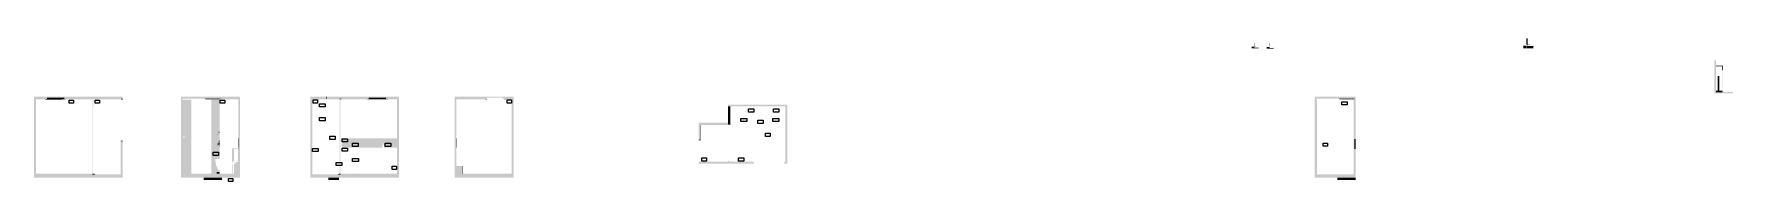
# Model space of a CAD drawing. Header units: metres. Extents: x -2900 to 52611, y -290 to 4409.
import ezdxf

# ---------------------------------------------------------------- set-up
doc = ezdxf.new("R2010")
doc.units = ezdxf.units.M
for name, color, linetype, lineweight in [('A-_ANOT----_A', 7, 'Continuous', 9), ('A-_ANOTTEXT_T', 7, 'Continuous', 9), ('A-_CEIL----_E', 7, 'Continuous', 18), ('A-_DETA----_ED', 7, 'Continuous', 18), ('A-_FLOR----_A', 7, 'Continuous', 9), ('A-_FLOR----_E', 7, 'Continuous', 18), ('A-_FLORPATT_E', 7, 'Continuous', 50), ('A-_GENM----_M', 7, 'Continuous', 18), ('A-_WALL----_A', 7, 'Continuous', 9), ('A-_WALL----_E', 1, 'Continuous', 18), ('A-_WALL----_H', 1, 'Continuous', 35), ('M-_SANIFIXR_A', 7, 'Continuous', 9)]:
    doc.layers.add(name, color=color, linetype=linetype, lineweight=lineweight)

msp = doc.modelspace()

# ---------------------------------------------------------------- hatches: boundary and pattern name
at = {"layer": 'A-_CEIL----_E'}
msp.add_hatch(color=256, dxfattribs=at).paths.add_polyline_path([(6663, 2400), (6663, 2410), (6653, 2410), (6654, 2402), (6652, 2402), (6652, 2400), (6663, 2400)])
at = {"layer": 'A-_DETA----_ED'}
for color, points in [(151, [(37036, 4108), (37117, 4108), (37117, 4109), (36977, 4109), (36977, 4134), (36888, 4134), (36888, 4133), (36976, 4133), (36976, 4108), (36982, 4108)]), (8, [(37036, 4085), (37117, 4085), (37117, 4108), (36976, 4108), (36976, 4133), (36888, 4133), (36888, 4085), (36977, 4085)]), (256, [(36895, 4153), (36902, 4163), (36889, 4163)]), (174, [(36982, 4126), (37002, 4126), (37002, 4146), (37001, 4146), (37001, 4127), (36983, 4127), (36983, 4146), (36982, 4146), (36982, 4127)]), (10, [(36995, 4127), (37001, 4127), (37001, 4139), (36983, 4139), (36983, 4127), (36994, 4127)]), (131, [(36995, 4139), (36997, 4141), (36997, 4273), (36987, 4273), (36987, 4140), (36989, 4139)]), (256, [(37112, 4128), (37119, 4138), (37106, 4138)]), (151, [(37468, 4096), (37537, 4096), (37603, 4096), (37603, 4098), (37469, 4098), (37469, 4123), (37373, 4123), (37373, 4121), (37468, 4121), (37468, 4096)]), (8, [(37603, 4073), (37603, 4096), (37468, 4096), (37468, 4121), (37373, 4121), (37373, 4073), (37469, 4073)]), (256, [(37381, 4141), (37388, 4151), (37374, 4151)]), (131, [(37475, 4146), (37481, 4146), (37483, 4148), (37483, 4261), (37473, 4261), (37473, 4148)]), (256, [(37597, 4116), (37604, 4126), (37591, 4126), (37594, 4121)]), (10, [(45848, 4077), (45848, 4167), (45757, 4167), (45757, 4077)]), (256, [(45780, 4207), (45787, 4217), (45773, 4217)]), (8, [(45856, 4207), (45906, 4207), (45906, 4409), (45856, 4409)]), (151, [(45956, 4162), (46084, 4162), (46084, 4164), (45907, 4164), (45907, 4169), (45856, 4169), (45856, 4167), (45906, 4167), (45906, 4162), (45907, 4162)]), (8, [(46084, 4077), (46084, 4162), (45906, 4162), (45906, 4167), (45856, 4167), (45856, 4077), (45907, 4077)]), (256, [(45882, 4189), (45882, 4207), (45879, 4207), (45879, 4189)]), (174, [(45976, 4189), (45976, 4206), (45974, 4207), (45882, 4207), (45882, 4189), (45974, 4189)]), (151, [(45907, 4207), (45907, 4409), (45906, 4409), (45906, 4207)]), (256, [(46079, 4182), (46086, 4192), (46073, 4192), (46075, 4189)]), (31, [(52271, 3364), (52286, 3364), (52286, 3514), (52054, 3514), (52054, 3494), (52266, 3494), (52266, 3364), (52267, 3364)]), (174, [(52107, 2646), (52162, 2646), (52162, 3174), (52107, 3174), (52107, 2654)]), (174, [(52189, 2644), (52189, 2646), (52079, 2646), (52079, 2644)]), (9, [(-50, 1030), (0, 1030), (0, 1050), (-70, 1050)]), (9, [(18886, 1070), (18866, 1090), (18816, 1090), (18816, 1070)]), (256, [(3169, -25), (3169, -25), (3169, 25), (3069, 25), (3069, -25), (3168, -25)]), (9, [(11107, -45), (11122, -45), (11122, 225), (11107, 225), (11107, 140)]), (9, [(-910, -70), (-910, -50), (-980, -25), (-980, -45), (-949, -56)]), (9, [(7038, -70), (7108, -45), (7108, -25), (7038, -50)])]:
    msp.add_hatch(color=color, dxfattribs=at).paths.add_polyline_path(points)
h = msp.add_hatch(color=256, dxfattribs=at)
h.paths.add_polyline_path([(36983, 4139), (36987, 4139), (36987, 4153), (36986, 4153), (36985, 4152), (36985, 4152), (36984, 4152), (36983, 4152), (36982, 4153), (36982, 4146), (36983, 4146), (36983, 4140)])
h.paths.add_polyline_path([(36997, 4139), (37001, 4139), (37001, 4146), (37000, 4146), (37000, 4145), (36999, 4145), (36998, 4145), (36998, 4146), (36997, 4146), (36997, 4140)])
h = msp.add_hatch(color=8, dxfattribs=at)
h.paths.add_polyline_path([(52312, 2610), (52611, 2610), (52611, 2644), (52054, 2644), (52054, 2762), (52031, 2778), (52004, 2762), (52004, 2610), (52266, 2610)])
h.paths.add_polyline_path([(52004, 2772), (52031, 2788), (52054, 2772), (52054, 3694), (52004, 3694), (52004, 2778)])
h = msp.add_hatch(color=151, dxfattribs=at)
h.paths.add_polyline_path([(52226, 2694), (52251, 2694), (52251, 2695), (52162, 2695), (52162, 2694)])
h.paths.add_polyline_path([(52054, 2694), (52107, 2694), (52107, 2695), (52055, 2695), (52055, 2767), (52054, 2767), (52054, 2762)])
h.paths.add_polyline_path([(52055, 2777), (52055, 3494), (52054, 3494), (52054, 2777)])
h = msp.add_hatch(color=256, dxfattribs=at)
h.paths.add_polyline_path([(52251, 2694), (52266, 2694), (52266, 3226), (52262, 3229), (52251, 3220), (52251, 2695)])
h.paths.add_polyline_path([(52251, 3232), (52262, 3241), (52266, 3237), (52266, 3494), (52251, 3494), (52251, 3233)])
h = msp.add_hatch(color=151, dxfattribs=at)
h.paths.add_polyline_path([(52266, 2644), (52611, 2644), (52611, 2645), (52267, 2645), (52267, 3225), (52266, 3226), (52266, 2645)])
h.paths.add_polyline_path([(52267, 3236), (52267, 3364), (52266, 3364), (52266, 3237)])
h = msp.add_hatch(color=5, dxfattribs=at)
h.paths.add_polyline_path([(-980, -25), (-975, -25), (-975, 2400), (-980, 2400), (-980, -20)])
h.paths.add_polyline_path([(-965, -25), (-960, -25), (-960, 2400), (-965, 2400), (-965, -20)])
h = msp.add_hatch(color=5, dxfattribs=at)
h.paths.add_polyline_path([(7093, -25), (7093, 2400), (7088, 2400), (7088, -25)])
h.paths.add_polyline_path([(7108, -25), (7108, 2400), (7103, 2400), (7103, -25)])
h = msp.add_hatch(color=9, dxfattribs=at)
h.paths.add_polyline_path([(52266, 2644), (52266, 2670), (52241, 2670), (52241, 2685), (52266, 2685), (52266, 2694), (52162, 2694), (52162, 2646), (52189, 2646), (52189, 2644)])
h.paths.add_polyline_path([(52079, 2644), (52079, 2646), (52107, 2646), (52107, 2694), (52054, 2694), (52054, 2644)])
h = msp.add_hatch(color=256, dxfattribs=at)
h.paths.add_polyline_path([(52271, 2670), (52283, 2670), (52283, 2685), (52267, 2685), (52267, 2670)])
h.paths.add_polyline_path([(52241, 2670), (52266, 2670), (52266, 2685), (52241, 2685)])
h = msp.add_hatch(color=174, dxfattribs=at)
h.paths.add_polyline_path([(19791, 1568), (19792, 1570), (19794, 1570), (19795, 1570), (19795, 1575), (19791, 1575)])
h.paths.add_polyline_path([(19781, 1568), (19781, 1575), (19778, 1575), (19778, 1570), (19779, 1570), (19781, 1569)])
h = msp.add_hatch(color=174, dxfattribs=at)
h.paths.add_polyline_path([(19778, 365), (19781, 365), (19781, 372), (19780, 370), (19779, 370), (19778, 370)])
h.paths.add_polyline_path([(19795, 365), (19795, 370), (19793, 370), (19792, 371), (19791, 372), (19791, 365)])
at = {"layer": 'A-_FLOR----_E'}
for points in [[(-1270, 2435), (-1270, 2495), (-2470, 2495), (-2470, 2460), (-1910, 2460), (-1910, 2435), (-1401, 2435)], [(3169, 2435), (3569, 2435), (3569, 2495), (2269, 2495), (2269, 2435), (3169, 2435)], [(6643, 2435), (6663, 2435), (6663, 2495), (6643, 2495), (6643, 2465)], [(8038, 2435), (8038, 2460), (8598, 2460), (8598, 2495), (7398, 2495), (7398, 2435), (7950, 2435)], [(11897, 2435), (11897, 2460), (12407, 2460), (12407, 2495), (11107, 2495), (11107, 2435), (11861, 2435)], [(-965, -70), (-960, -70), (-960, -52), (-980, -45), (-980, -70), (-975, -70)], [(3189, -240), (3239, -240), (3239, -160), (2639, -160), (2639, -240), (3168, -240)], [(7088, -70), (7108, -70), (7108, -45), (7088, -52), (7088, -70)]]:
    msp.add_hatch(color=256, dxfattribs=at).paths.add_polyline_path(points)
at = {"layer": 'A-_FLORPATT_E', "lineweight": 18}
h = msp.add_hatch(color=256, dxfattribs=at)
h.paths.add_polyline_path([(-980, 2435), (0, 2435), (0, 2495), (-1270, 2495), (-1270, 2435)])
h.paths.add_polyline_path([(-2850, 2435), (-2470, 2435), (-2470, 2495), (-2900, 2495), (-2900, 2435)])
h = msp.add_hatch(color=256, dxfattribs=at)
h.paths.add_polyline_path([(2223, 2435), (2269, 2435), (2269, 2495), (1899, 2495), (1899, 2435), (1969, 2435)])
h.paths.add_polyline_path([(3781, 2435), (3831, 2435), (3831, 2495), (3569, 2495), (3569, 2435)])
h = msp.add_hatch(color=256, dxfattribs=at)
h.paths.add_polyline_path([(7381, 2435), (7398, 2435), (7398, 2495), (6663, 2495), (6663, 2435), (7138, 2435)])
h.paths.add_polyline_path([(6178, 2435), (6643, 2435), (6643, 2495), (6128, 2495), (6128, 2435)])
h.paths.add_polyline_path([(8978, 2435), (9028, 2435), (9028, 2495), (8598, 2495), (8598, 2435), (8958, 2435)])
h = msp.add_hatch(color=256, dxfattribs=at)
h.paths.add_polyline_path([(12727, 2435), (12777, 2435), (12777, 2495), (12407, 2495), (12407, 2435), (12707, 2435)])
h.paths.add_polyline_path([(10895, 2435), (11107, 2435), (11107, 2495), (10845, 2495), (10845, 2435)])
for points in [[(40131, 2435), (40285, 2435), (40285, 2495), (38945, 2495), (38945, 2435), (39903, 2435)], [(-1401, -160), (-980, -160), (-980, -45), (-2850, -45), (-2850, -160), (-2247, -160)], [(-980, -45), (-980, -25), (-2830, -25), (-2830, -45), (-1401, -45)], [(-910, -50), (-960, -25), (-980, -25), (-924, -45)], [(-70, -160), (-50, -160), (-50, -70), (-980, -70), (-980, -160), (-555, -160)], [(-70, -70), (-70, -50), (-910, -50), (-910, -70), (-555, -70)], [(1949, -160), (3781, -160), (3781, -45), (1949, -45)], [(2239, -45), (3554, -45), (3554, -25), (1969, -25), (1969, -45)], [(6703, -160), (7108, -160), (7108, -70), (6178, -70), (6178, -160)], [(6198, -70), (7038, -70), (7038, -50), (6198, -50), (6198, -69)], [(7068, -240), (7068, -160), (6718, -160), (6718, -240), (7003, -240)], [(7038, -50), (7108, -25), (7088, -25), (7043, -48)], [(7513, -45), (8958, -45), (8958, -25), (7108, -25), (7108, -45), (7500, -45)], [(8361, -160), (8978, -160), (8978, -45), (7108, -45), (7108, -160), (7950, -160)], [(11861, -160), (12727, -160), (12727, -45), (10895, -45), (10895, -160), (11122, -160)], [(12707, -45), (12707, -25), (11122, -25), (11122, -45), (11861, -45)], [(40131, -160), (40235, -160), (40235, -70), (38995, -70), (38995, -160), (40017, -160)], [(40074, -70), (40215, -70), (40215, -50), (39015, -50), (39015, -70), (40067, -70)], [(40235, -240), (40285, -240), (40285, -160), (39685, -160), (39685, -240), (40131, -240)]]:
    msp.add_hatch(color=256, dxfattribs=at).paths.add_polyline_path(points)
at = {"layer": 'A-_GENM----_M'}
for points in [[(-2035, 2400), (-1970, 2400), (-1970, 2410), (-1865, 2410), (-1865, 2415), (-1910, 2415), (-1910, 2460), (-2470, 2460), (-2470, 2435), (-2480, 2435), (-2480, 2415), (-2525, 2415), (-2525, 2410), (-2495, 2410), (-2525, 2400), (-2247, 2400)], [(7993, 2410), (8653, 2410), (8653, 2415), (8608, 2415), (8608, 2435), (8598, 2435), (8598, 2460), (8038, 2460), (8038, 2415), (7993, 2415)]]:
    msp.add_hatch(color=256, dxfattribs=at).paths.add_polyline_path(points)
h = msp.add_hatch(color=256, dxfattribs=at)
h.paths.add_polyline_path([(12467, 2410), (12512, 2410), (12512, 2415), (12467, 2415)])
h.paths.add_polyline_path([(11897, 2410), (11897, 2415), (11852, 2415), (11852, 2410), (11861, 2410)])
at = {"layer": 'A-_WALL----_E'}
h = msp.add_hatch(color=256, dxfattribs=at)
h.paths.add_polyline_path([(-960, -25), (-960, -25), (-960, -20)])
h.paths.add_polyline_path([(-980, -25), (-980, -25), (-980, 459)])
h.paths.add_polyline_path([(-538, 2410), (-50, 2410), (-50, 2435), (-1910, 2435), (-1910, 2415), (-1865, 2415), (-1865, 2410), (-539, 2410)])
h.paths.add_polyline_path([(-2525, 2410), (-2525, 2415), (-2480, 2415), (-2480, 2435), (-2850, 2435), (-2850, 2410), (-2670, 2410)])
h = msp.add_hatch(color=256, dxfattribs=at)
h.paths.add_polyline_path([(-975, -25), (-965, -25), (-965, -20), (-975, -20)])
h.paths.add_polyline_path([(-965, 2180), (-965, 2400), (-975, 2400), (-975, 2180)])
for points in [[(0, 2400), (0, 2435), (-50, 2435), (-50, 2400)], [(2894, 2410), (3189, 2410), (3189, 2435), (2689, 2435), (2689, 2410), (2708, 2410), (2708, 2419), (2729, 2419), (2729, 2410), (2853, 2410)], [(6922, 2410), (7088, 2410), (7088, 2435), (6178, 2435), (6178, 2410), (6634, 2410), (6634, 2415), (6633, 2419), (6654, 2419), (6653, 2414), (6653, 2410), (6716, 2410)], [(7138, 2410), (7138, 2435), (7088, 2435), (7088, 2410), (7127, 2410)], [(40226, 2410), (40235, 2410), (40235, 2435), (39735, 2435), (39735, 2410), (39754, 2410), (39754, 2419), (39774, 2419), (39774, 2410), (40215, 2410)], [(40285, 780), (40285, 1110), (40235, 1110), (40235, 780), (40245, 780)]]:
    msp.add_hatch(color=256, dxfattribs=at).paths.add_polyline_path(points)
at = {"layer": 'A-_WALL----_E', "transparency": 33554483}
h = msp.add_hatch(color=256, dxfattribs=at)
h.paths.add_polyline_path([(2239, -25), (2239, 2400), (1969, 2400), (1969, 1200), (1982, 1200), (1982, 1185), (2035, 1185), (2038, 1185), (2040, 1184), (2042, 1182), (2044, 1180), (2045, 1178), (2045, 1175), (2045, 1172), (2044, 1170), (2042, 1168), (2040, 1166), (2038, 1165), (2035, 1165), (1982, 1165), (1982, 1150), (1969, 1150), (1969, -25), (1997, -25)])
h.paths.add_polyline_path([(3151, 1001), (3151, 1002), (3151, 1001), (3151, 1001)])
h.paths.add_polyline_path([(2899, -25), (3069, -25), (3069, 25), (3169, 25), (3169, 85), (3141, 87), (3135, 88), (3129, 91), (3124, 95), (3121, 100), (3056, 221), (3053, 231), (3025, 396), (3025, 398), (3025, 400), (3026, 402), (3028, 404), (3029, 405), (3031, 406), (3030, 407), (3030, 407), (3029, 409), (3029, 413), (3028, 413), (3027, 414), (3026, 415), (3025, 416), (3024, 417), (3024, 418), (3024, 450), (3025, 451), (3026, 452), (3027, 453), (3028, 453), (3029, 454), (3169, 454), (3169, 854), (3154, 854), (3154, 928), (3147, 928), (3146, 928), (3146, 925), (3129, 925), (3122, 923), (3117, 921), (3113, 915), (3111, 910), (3106, 879), (3097, 879), (3097, 971), (3141, 971), (3146, 972), (3151, 972), (3154, 972), (3154, 1001), (3154, 1000), (3153, 1001), (3153, 1001), (3152, 1006), (3152, 1006), (3152, 1006), (3151, 1001), (3150, 1000), (3150, 1000), (3139, 1000), (3138, 1000), (3138, 999), (3137, 999), (3121, 999), (3121, 1023), (3138, 1023), (3138, 1023), (3138, 1022), (3139, 1022), (3150, 1021), (3151, 1021), (3152, 1016), (3152, 1016), (3153, 1016), (3153, 1021), (3154, 1022), (3154, 1022), (3154, 1021), (3154, 1074), (3169, 1074), (3169, 1304), (3157, 1304), (3157, 1336), (3157, 1344), (3157, 1350), (3157, 1354), (3169, 1354), (3169, 2400), (2899, 2400), (2899, -20)])
h.paths.add_polyline_path([(3153, 1001), (3153, 1001), (3153, 1002), (3153, 1001)])
h.paths.add_polyline_path([(3154, 1001), (3154, 1002), (3154, 1001), (3154, 1001)])
h.paths.add_polyline_path([(3153, 1020), (3153, 1021), (3153, 1021), (3153, 1020)])
h.paths.add_polyline_path([(3151, 1020), (3151, 1021), (3150, 1021), (3151, 1020)])
h.paths.add_polyline_path([(3089, 1250), (3089, 1250), (3096, 1269), (3096, 1250)])
h.paths.add_polyline_path([(3125, 1250), (3118, 1250), (3118, 1269)])
h.paths.add_polyline_path([(3137, 1304), (3118, 1304), (3118, 1354), (3137, 1354), (3137, 1326), (3137, 1304)])
at = {"layer": 'A-_WALL----_E'}
h = msp.add_hatch(color=256, dxfattribs=at)
h.paths.add_polyline_path([(3569, -45), (3587, -45), (3587, -40), (3589, -40), (3589, 275), (3572, 275), (3572, 264), (3571, 265), (3571, 264), (3570, 265), (3570, 264), (3569, 265), (3569, -44)])
h.paths.add_polyline_path([(3781, -45), (3781, 825), (3769, 825), (3769, 805), (3569, 805), (3569, 327), (3589, 327), (3589, 384), (3634, 384), (3634, 336), (3652, 336), (3653, 336), (3657, 342), (3660, 349), (3661, 354), (3639, 354), (3639, 381), (3636, 382), (3636, 397), (3634, 397), (3634, 440), (3632, 440), (3632, 492), (3634, 492), (3634, 780), (3764, 780), (3764, 663), (3769, 663), (3769, 619), (3764, 619), (3764, 513), (3769, 513), (3769, 469), (3764, 469), (3764, 397), (3726, 397), (3726, 384), (3769, 384), (3769, 335), (3770, 335), (3771, 334), (3770, 332), (3769, 332), (3769, 324), (3768, 324), (3768, 332), (3764, 332), (3759, 332), (3746, 332), (3696, 332), (3696, 330), (3690, 318), (3681, 308), (3670, 299), (3658, 292), (3644, 288), (3641, 288), (3641, 275), (3634, 275), (3634, -40), (3637, -40), (3637, -45), (3641, -45)])
h.paths.add_polyline_path([(3634, 327), (3639, 328), (3647, 332), (3634, 332), (3634, 328)])
h.paths.add_polyline_path([(3766, 335), (3768, 336), (3768, 354), (3701, 354), (3700, 343), (3698, 336), (3766, 335)])
h.paths.add_polyline_path([(3612, 354), (3614, 354), (3617, 355), (3619, 357), (3620, 359), (3621, 361), (3622, 364), (3621, 367), (3620, 369), (3619, 371), (3617, 373), (3614, 374), (3612, 374), (3609, 374), (3607, 373), (3605, 371), (3603, 369), (3602, 367), (3602, 364), (3602, 361), (3603, 359), (3605, 357), (3607, 355), (3609, 354)])
h.paths.add_polyline_path([(3781, 2410), (3781, 2435), (3189, 2435), (3189, 2410), (3569, 2410)])
h = msp.add_hatch(color=256, dxfattribs=at)
h.paths.add_polyline_path([(7093, -25), (7103, -25), (7103, -20), (7093, -20)])
h.paths.add_polyline_path([(7103, 2180), (7103, 2400), (7093, 2400), (7093, 2180)])
h = msp.add_hatch(color=256, dxfattribs=at)
h.paths.add_polyline_path([(7608, -24), (7610, -24), (7612, -23), (7614, -22), (7615, -20), (7616, -18), (7616, -16), (7616, -15), (7615, -13), (7614, -11), (7612, -10), (7610, -9), (7608, -9), (7607, -9), (7605, -10), (7603, -11), (7602, -13), (7601, -15), (7601, -16), (7601, -18), (7602, -20), (7603, -22), (7605, -23), (7607, -24)])
h.paths.add_polyline_path([(7539, 2410), (7993, 2410), (7993, 2415), (8038, 2415), (8038, 2435), (7138, 2435), (7138, 2410), (7398, 2410)])
h.paths.add_polyline_path([(8735, 2410), (8978, 2410), (8978, 2435), (8608, 2435), (8608, 2415), (8653, 2415), (8653, 2410)])
h = msp.add_hatch(color=256, dxfattribs=at)
h.paths.add_polyline_path([(10895, -45), (11107, -45), (11107, 225), (10895, 225)])
h.paths.add_polyline_path([(11792, 2410), (11852, 2410), (11852, 2415), (11897, 2415), (11897, 2435), (10895, 2435), (10895, 2410), (11214, 2410)])
h.paths.add_polyline_path([(12709, 2410), (12727, 2410), (12727, 2435), (12467, 2435), (12467, 2415), (12512, 2415), (12512, 2410), (12707, 2410)])
at = {"layer": 'A-_WALL----_E', "transparency": 33554483}
h = msp.add_hatch(color=256, dxfattribs=at)
h.paths.add_polyline_path([(3089, 1250), (3096, 1250), (3096, 1269), (3089, 1250)])
h.paths.add_polyline_path([(3125, 1250), (3118, 1269), (3118, 1250)])
h.paths.add_polyline_path([(3168, 1304), (3169, 1304), (3169, 1354), (3157, 1354), (3157, 1347), (3157, 1339), (3157, 1321), (3157, 1304)])
h.paths.add_polyline_path([(3118, 1304), (3137, 1304), (3137, 1354), (3137, 1354), (3118, 1354), (3118, 1334)])
at = {"layer": 'A-_WALL----_E'}
h = msp.add_hatch(color=256, dxfattribs=at)
h.paths.add_polyline_path([(8488, 921), (8488, 922), (8488, 921)])
h.paths.add_polyline_path([(8488, 921), (8487, 922), (8488, 922), (8488, 921)])
h.paths.add_polyline_path([(8487, 920), (8487, 921), (8488, 920), (8488, 921), (8488, 921), (8488, 921), (8488, 921), (8488, 922), (8489, 922), (8489, 922), (8489, 922), (8488, 923), (8488, 923), (8488, 923), (8488, 923), (8488, 931), (8488, 930), (8488, 930), (8488, 929), (8488, 930), (8488, 936), (8487, 921)])
h.paths.add_polyline_path([(8488, 946), (8488, 947), (8488, 946), (8488, 946)])
h.paths.add_polyline_path([(8488, 960), (8488, 960), (8488, 960), (8488, 960)])
h.paths.add_polyline_path([(8489, 966), (8488, 966), (8488, 966), (8489, 966)])
h.paths.add_polyline_path([(8731, 825), (8958, 825), (8958, 1125), (7158, 1125), (7159, 987), (7162, 987), (7165, 987), (7166, 988), (7167, 987), (7167, 987), (7175, 984), (7178, 975), (7175, 966), (7167, 963), (7167, 963), (7166, 963), (7165, 963), (7161, 963), (7158, 963), (7158, 825), (7498, 825), (7498, 830), (7718, 830), (7718, 825), (8486, 825), (8487, 916), (8487, 918), (8487, 916), (8488, 961), (8489, 967), (8488, 967), (8488, 970), (8488, 970), (8489, 970), (8489, 971), (8528, 970), (8528, 970), (8528, 970), (8529, 969), (8529, 967), (8528, 967), (8529, 955), (8529, 954), (8529, 954), (8529, 953), (8529, 953), (8529, 952), (8529, 952), (8529, 951), (8529, 951), (8529, 950), (8529, 940), (8529, 940), (8530, 930), (8531, 825), (8567, 825)])
h.paths.add_polyline_path([(8530, 918), (8530, 920), (8530, 919)])
h.paths.add_polyline_path([(8528, 923), (8529, 923), (8529, 923), (8528, 923)])
h.paths.add_polyline_path([(8529, 920), (8530, 922), (8529, 932), (8529, 932), (8529, 931), (8529, 930), (8528, 930), (8528, 929), (8528, 923), (8528, 922), (8529, 923), (8529, 922), (8529, 922), (8529, 921), (8529, 921), (8529, 921), (8529, 921), (8529, 920)])
h.paths.add_polyline_path([(8488, 938), (8488, 938), (8488, 938)])
h.paths.add_polyline_path([(8529, 938), (8529, 938), (8529, 938)])
h.paths.add_polyline_path([(8488, 938), (8488, 938), (8488, 938)])
h.paths.add_polyline_path([(8530, 939), (8529, 957), (8530, 941)])
h.paths.add_polyline_path([(8529, 956), (8529, 956), (8529, 957), (8529, 956)])
h.paths.add_polyline_path([(8488, 957), (8488, 957), (8488, 957), (8488, 957)])
h.paths.add_polyline_path([(7163, 963), (7164, 963), (7158, 965), (7158, 965), (7160, 964), (7162, 963)])
h.paths.add_polyline_path([(8488, 965), (8488, 968), (8488, 965)])
h.paths.add_polyline_path([(8529, 965), (8528, 966), (8529, 966), (8529, 966)])
h.paths.add_polyline_path([(7158, 984), (7165, 987), (7163, 987), (7159, 986), (7158, 985)])
at = {"layer": 'A-_WALL----_E', "transparency": 33554483}
h = msp.add_hatch(color=256, dxfattribs=at)
h.paths.add_polyline_path([(3151, 1021), (3151, 1020), (3151, 1021), (3151, 1021)])
h.paths.add_polyline_path([(3153, 1001), (3153, 1002), (3153, 1001), (3153, 1001)])
h.paths.add_polyline_path([(3158, 854), (3169, 854), (3169, 1074), (3154, 1074), (3154, 1021), (3154, 1022), (3153, 1021), (3153, 1021), (3153, 1016), (3152, 1016), (3152, 1016), (3151, 1021), (3150, 1022), (3150, 1022), (3139, 1022), (3138, 1022), (3138, 1023), (3137, 1023), (3121, 1023), (3121, 999), (3138, 999), (3138, 999), (3138, 1000), (3139, 1000), (3150, 1001), (3151, 1001), (3152, 1006), (3152, 1006), (3153, 1006), (3153, 1001), (3154, 1000), (3154, 1000), (3154, 1001), (3154, 972), (3148, 972), (3145, 972), (3141, 971), (3097, 971), (3097, 879), (3106, 879), (3111, 910), (3113, 916), (3118, 921), (3123, 924), (3130, 925), (3146, 925), (3146, 928), (3149, 928), (3154, 928), (3154, 854)])
h.paths.add_polyline_path([(3151, 1001), (3150, 1001), (3151, 1002), (3151, 1001)])
h.paths.add_polyline_path([(3154, 1001), (3154, 1001), (3154, 1002), (3154, 1001)])
h.paths.add_polyline_path([(3153, 1014), (3153, 1015), (3153, 1014)])
h.paths.add_polyline_path([(3153, 1020), (3153, 1021), (3153, 1021), (3153, 1020)])
at = {"layer": 'A-_WALL----_H', "lineweight": 18}
for points in [[(-2900, -160), (-2850, -160), (-2850, 2435), (-2900, 2435), (-2900, 1316)], [(-2830, -45), (-2830, 2400), (-2850, 2400), (-2850, -45)], [(1949, -160), (1949, 2435), (1899, 2435), (1899, -160)], [(1969, -45), (1969, 2400), (1949, 2400), (1949, -45)], [(3831, -160), (3831, 2435), (3781, 2435), (3781, -160), (3798, -160)], [(6128, -160), (6178, -160), (6178, 2435), (6128, 2435), (6128, 436)], [(6198, -70), (6198, 2400), (6178, 2400), (6178, -70), (6184, -70)], [(8958, -45), (8978, -45), (8978, 2400), (8958, 2400), (8958, 225)], [(9028, -160), (9028, 2435), (8978, 2435), (8978, -160)], [(10845, -160), (10895, -160), (10895, 2435), (10845, 2435), (10845, 442)], [(12707, -45), (12727, -45), (12727, 2400), (12707, 2400), (12707, 1279)], [(12777, -160), (12777, 2435), (12727, 2435), (12727, -160)], [(19776, 2182), (21666, 2182), (21666, 2232), (19776, 2232)], [(21716, 300), (21716, 2232), (21666, 2232), (21666, 300)], [(38995, -160), (38995, 2435), (38945, 2435), (38945, -160)], [(38995, -70), (39015, -70), (39015, 2400), (38995, 2400), (38995, 1141)], [(40235, -70), (40235, 2400), (40215, 2400), (40215, -70)], [(19776, 1590), (19826, 1590), (19826, 2182), (19776, 2182), (19776, 1640)], [(19826, 1570), (19846, 1570), (19846, 2182), (19826, 2182), (19826, 1579)], [(21666, 350), (21666, 2182), (21646, 2182), (21646, 350)], [(3781, 825), (3781, 1125), (3769, 1125), (3769, 825)], [(10895, 825), (10907, 825), (10907, 1125), (10895, 1125), (10895, 826)], [(18841, 1590), (19776, 1590), (19776, 1640), (18816, 1640), (18816, 1590)], [(18876, 1570), (19779, 1570), (19778, 1570), (19778, 1575), (19781, 1575), (19781, 1570), (19791, 1570), (19791, 1575), (19795, 1575), (19795, 1570), (19793, 1570), (19826, 1570), (19826, 1590), (18866, 1590), (18866, 1570)], [(18886, 1070), (18886, 1570), (18866, 1570), (18866, 1090), (18876, 1080)], [(-50, -70), (-50, 1030), (-70, 1050), (-70, -70)], [(-50, -160), (0, -160), (0, 1030), (-50, 1030)], [(18816, 350), (19776, 350), (19776, 370), (18816, 370)]]:
    msp.add_hatch(color=256, dxfattribs=at).paths.add_polyline_path(points)
h = msp.add_hatch(color=256, dxfattribs=at)
h.paths.add_polyline_path([(40235, -160), (40285, -160), (40285, 780), (40235, 780), (40235, -70)])
h.paths.add_polyline_path([(40235, 1110), (40285, 1110), (40285, 2435), (40235, 2435), (40235, 1141)])
h = msp.add_hatch(color=256, dxfattribs=at)
h.paths.add_polyline_path([(18816, 300), (18866, 300), (18866, 350), (18816, 350)])
h.paths.add_polyline_path([(18866, 1090), (18866, 1590), (18816, 1590), (18816, 1090), (18841, 1090)])
h = msp.add_hatch(color=256, dxfattribs=at)
h.paths.add_polyline_path([(18866, 300), (20616, 300), (20616, 350), (18866, 350), (18866, 325)])
h.paths.add_polyline_path([(21616, 300), (21666, 300), (21666, 350), (21616, 350), (21616, 325)])
h = msp.add_hatch(color=256, dxfattribs=at)
h.paths.add_polyline_path([(19796, 350), (20616, 350), (20616, 370), (19796, 370), (19796, 360)])
h.paths.add_polyline_path([(21616, 350), (21646, 350), (21646, 370), (21616, 370), (21616, 360)])

# ---------------------------------------------------------------- linework, layer by layer
at = {"layer": 'A-_ANOT----_A', "flags": 128}
for points in [[(21240, 1783), (21438, 1783), (21438, 1679), (21240, 1679)], [(2949, 677), (3130, 677), (3130, 572), (2949, 572)], [(20114, 487), (20295, 487), (20295, 382), (20114, 382)]]:
    msp.add_lwpolyline(points, close=True, dxfattribs=at)
at = {"layer": 'A-_ANOTTEXT_T', "color": 50, "flags": 128}
for points in [[(20750, 1727), (20919, 1727), (20919, 1622), (20750, 1622)], [(7165, 1114), (7341, 1114), (7341, 1010), (7165, 1010)], [(6205, 800), (6381, 800), (6381, 695), (6205, 695)], [(7165, 810), (7341, 810), (7341, 705), (7165, 705)], [(3453, -185), (3595, -185), (3595, -290), (3453, -290)]]:
    msp.add_lwpolyline(points, close=True, dxfattribs=at)
at = {"layer": 'A-_FLOR----_A', "flags": 128}
for points in [[(21003, 1298), (21148, 1298), (21148, 1193), (21003, 1193)], [(18924, 487), (19068, 487), (19068, 382), (18924, 382)]]:
    msp.add_lwpolyline(points, close=True, dxfattribs=at)
at = {"layer": 'A-_WALL----_A', "flags": 128}
for points in [[(-1749, 2387), (-1604, 2387), (-1604, 2282), (-1749, 2282)], [(-899, 2387), (-755, 2387), (-755, 2282), (-899, 2282)], [(3188, 2386), (3333, 2386), (3333, 2282), (3188, 2282)], [(6220, 2388), (6364, 2388), (6364, 2283), (6220, 2283)], [(12559, 2391), (12704, 2391), (12704, 2286), (12559, 2286)], [(39218, 975), (39363, 975), (39363, 870), (39218, 870)], [(8804, 215), (8949, 215), (8949, 110), (8804, 110)]]:
    msp.add_lwpolyline(points, close=True, dxfattribs=at)
at = {"layer": 'M-_SANIFIXR_A', "flags": 128}
for points in [[(6431, 2265), (6612, 2265), (6612, 2160), (6431, 2160)], [(39829, 2329), (40010, 2329), (40010, 2225), (39829, 2225)], [(6431, 1814), (6612, 1814), (6612, 1709), (6431, 1709)], [(20196, 1783), (20394, 1783), (20394, 1679), (20196, 1679)], [(20442, 2099), (20623, 2099), (20623, 1994), (20442, 1994)], [(21259, 2099), (21440, 2099), (21440, 1994), (21259, 1994)], [(6762, 1200), (6942, 1200), (6942, 1095), (6762, 1095)], [(7506, 968), (7687, 968), (7687, 863), (7506, 863)], [(8574, 968), (8755, 968), (8755, 863), (8574, 863)], [(6977, 339), (7160, 339), (7160, 234), (6977, 234)], [(7510, 474), (7707, 474), (7707, 369), (7510, 369)]]:
    msp.add_lwpolyline(points, close=True, dxfattribs=at)

doc.saveas('drawing.dxf')
